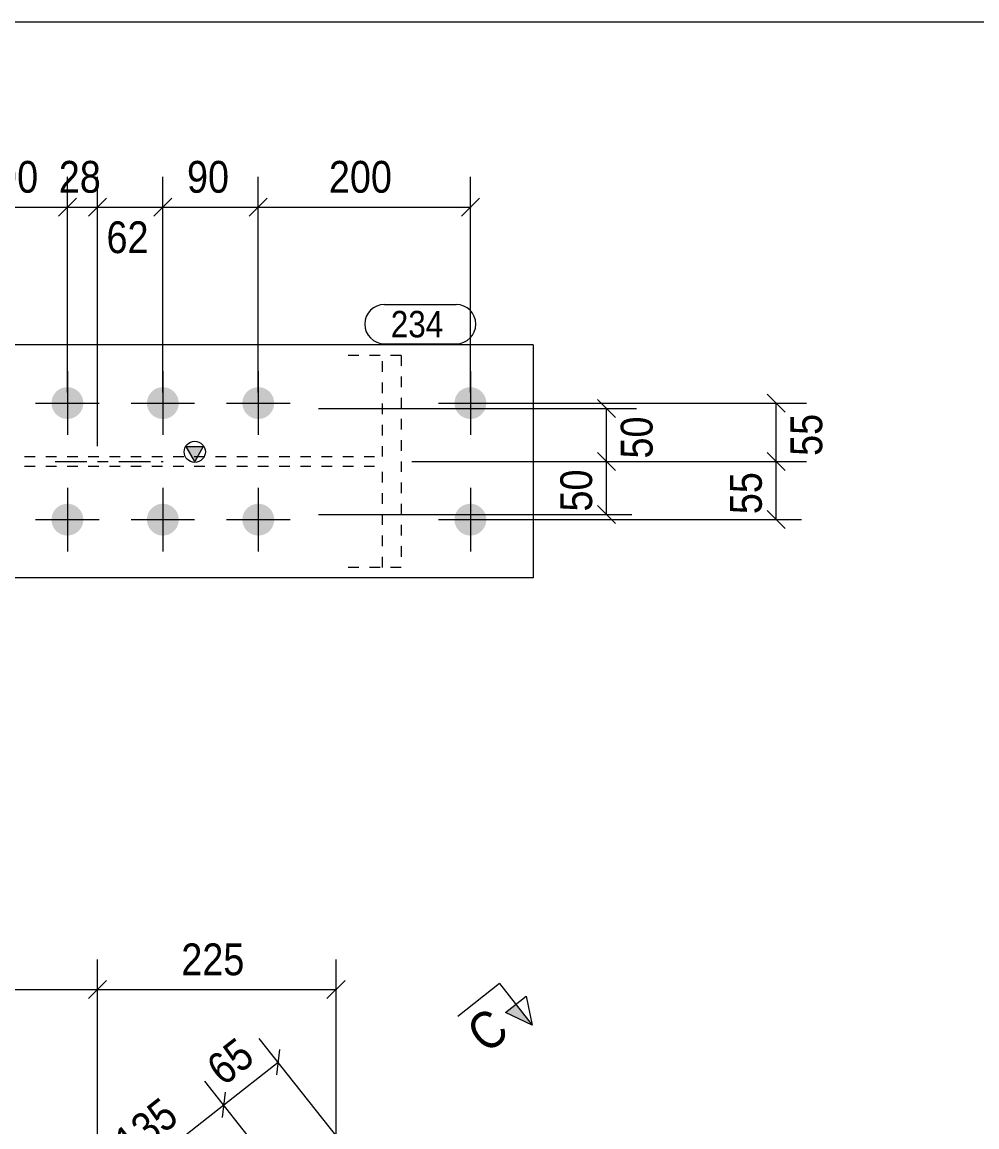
# Model space of a CAD drawing. Header units: millimetres. Extents: x 2 to 579, y 1 to 825.
# Drawn here: x 266.3 to 356.3, y 720.7 to 825 of the extents above; entities that cross this region are included whole.
import ezdxf

# ---------------------------------------------------------------- set-up
doc = ezdxf.new("R2010")
doc.units = ezdxf.units.MM
for name, pattern in [('XKITLINE00', [0]), ('XKITLINE01', [4, 1, -1, 1, -1]), ('XKITLINE02', [4, 2, -2]), ('XKITLINE03', [6, 3, -1, 1, -1])]:
    doc.linetypes.add(name, pattern=pattern)
for name, color, linetype, lineweight in [('Bolt', 3, 'Continuous', 0), ('Dimensions', 7, 'Continuous', 0), ('DrawingSheet', 5, 'Continuous', 0), ('Part', 2, 'Continuous', 0), ('PartMark', 7, 'Continuous', 0), ('Section', 6, 'Continuous', 0)]:
    doc.layers.add(name, color=color, linetype=linetype, lineweight=lineweight)
doc.styles.add('ARIAL', font='ARIAL.TTF')

# ---------------------------------------------------------------- blocks, each defined once
blk = doc.blocks.new('*A58')
at = {"layer": 'Bolt'}
for points in [[(270.61, 790.55), (270.64, 790.55), (270.68, 790.55), (270.72, 790.54), (270.75, 790.54), (270.79, 790.53), (270.83, 790.53), (270.86, 790.52), (270.9, 790.51), (270.94, 790.51), (270.97, 790.5), (271.01, 790.49), (271.04, 790.47), (271.08, 790.46), (271.11, 790.45), (271.14, 790.44), (271.18, 790.42), (271.21, 790.41), (271.25, 790.39), (271.28, 790.37), (271.31, 790.36), (271.34, 790.34), (271.37, 790.32), (271.4, 790.3), (271.43, 790.28), (271.46, 790.25), (271.49, 790.23), (271.52, 790.21), (271.55, 790.19), (271.58, 790.16), (271.61, 790.14), (271.63, 790.11), (271.66, 790.08), (271.68, 790.06), (271.71, 790.03), (271.73, 790), (271.75, 789.97), (271.78, 789.94), (271.8, 789.91), (271.82, 789.88), (271.84, 789.85), (271.86, 789.82), (271.88, 789.79), (271.89, 789.76), (271.91, 789.72), (271.93, 789.69), (271.94, 789.66), (271.96, 789.62), (271.97, 789.59), (271.98, 789.56), (272, 789.52), (272.01, 789.49), (272.02, 789.45), (272.03, 789.41), (272.03, 789.38), (272.04, 789.34), (272.05, 789.31), (272.05, 789.27), (272.06, 789.23), (272.06, 789.2), (272.07, 789.16), (272.07, 789.12), (272.07, 789.09), (272.07, 789.05), (272.07, 789.01), (272.07, 788.98), (272.07, 788.94), (272.06, 788.9), (272.06, 788.87), (272.05, 788.83), (272.05, 788.79), (272.04, 788.76), (272.03, 788.72), (272.03, 788.69), (272.02, 788.65), (272.01, 788.61), (272, 788.58), (271.98, 788.54), (271.97, 788.51), (271.96, 788.48), (271.94, 788.44), (271.93, 788.41), (271.91, 788.38), (271.89, 788.34), (271.88, 788.31), (271.86, 788.28), (271.84, 788.25), (271.82, 788.22), (271.8, 788.19), (271.78, 788.16), (271.75, 788.13), (271.73, 788.1), (271.71, 788.07), (271.68, 788.04), (271.66, 788.02), (271.63, 787.99), (271.61, 787.96), (271.58, 787.94), (271.55, 787.91), (271.52, 787.89), (271.49, 787.87), (271.46, 787.85), (271.43, 787.82), (271.4, 787.8), (271.37, 787.78), (271.34, 787.76), (271.31, 787.74), (271.28, 787.73), (271.25, 787.71), (271.21, 787.69), (271.18, 787.68), (271.14, 787.66), (271.11, 787.65), (271.08, 787.64), (271.04, 787.63), (271.01, 787.61), (270.97, 787.6), (270.94, 787.59), (270.9, 787.59), (270.86, 787.58), (270.83, 787.57), (270.79, 787.57), (270.75, 787.56), (270.72, 787.56), (270.68, 787.55), (270.64, 787.55), (270.61, 787.55), (270.57, 787.55), (270.53, 787.55), (270.5, 787.55), (270.46, 787.55), (270.42, 787.56), (270.39, 787.56), (270.35, 787.57), (270.31, 787.57), (270.28, 787.58), (270.24, 787.59), (270.21, 787.59), (270.17, 787.6), (270.14, 787.61), (270.1, 787.63), (270.07, 787.64), (270.03, 787.65), (270, 787.66), (269.96, 787.68), (269.93, 787.69), (269.9, 787.71), (269.86, 787.73), (269.83, 787.74), (269.8, 787.76), (269.77, 787.78), (269.74, 787.8), (269.71, 787.82), (269.68, 787.85), (269.65, 787.87), (269.62, 787.89), (269.59, 787.91), (269.56, 787.94), (269.54, 787.96), (269.51, 787.99), (269.48, 788.02), (269.46, 788.04), (269.44, 788.07), (269.41, 788.1), (269.39, 788.13), (269.37, 788.16), (269.34, 788.19), (269.32, 788.22), (269.3, 788.25), (269.28, 788.28), (269.27, 788.31), (269.25, 788.34), (269.23, 788.38), (269.21, 788.41), (269.2, 788.44), (269.19, 788.48), (269.17, 788.51), (269.16, 788.54), (269.15, 788.58), (269.14, 788.61), (269.13, 788.65), (269.12, 788.69), (269.11, 788.72), (269.1, 788.76), (269.09, 788.79), (269.09, 788.83), (269.08, 788.87), (269.08, 788.9), (269.08, 788.94), (269.07, 788.98), (269.07, 789.01), (269.07, 789.05), (269.07, 789.09), (269.07, 789.12), (269.08, 789.16), (269.08, 789.2), (269.08, 789.23), (269.09, 789.27), (269.09, 789.31), (269.1, 789.34), (269.11, 789.38), (269.12, 789.41), (269.13, 789.45), (269.14, 789.49), (269.15, 789.52), (269.16, 789.56), (269.17, 789.59), (269.19, 789.62), (269.2, 789.66), (269.21, 789.69), (269.23, 789.72), (269.25, 789.76), (269.27, 789.79), (269.28, 789.82), (269.3, 789.85), (269.32, 789.88), (269.34, 789.91), (269.37, 789.94), (269.39, 789.97), (269.41, 790), (269.44, 790.03), (269.46, 790.06), (269.48, 790.08), (269.51, 790.11), (269.54, 790.14), (269.56, 790.16), (269.59, 790.19), (269.62, 790.21), (269.65, 790.23), (269.68, 790.25), (269.71, 790.28), (269.74, 790.3), (269.77, 790.32), (269.8, 790.34), (269.83, 790.36), (269.86, 790.37), (269.9, 790.39), (269.93, 790.41), (269.96, 790.42), (270, 790.44), (270.03, 790.45), (270.07, 790.46), (270.1, 790.47), (270.14, 790.49), (270.17, 790.5), (270.21, 790.51), (270.24, 790.51), (270.28, 790.52), (270.31, 790.53), (270.35, 790.53), (270.39, 790.54), (270.42, 790.54), (270.46, 790.55), (270.5, 790.55), (270.53, 790.55), (270.57, 790.55)], [(279.61, 790.55), (279.64, 790.55), (279.68, 790.55), (279.72, 790.54), (279.75, 790.54), (279.79, 790.53), (279.83, 790.53), (279.86, 790.52), (279.9, 790.51), (279.94, 790.51), (279.97, 790.5), (280.01, 790.49), (280.04, 790.47), (280.08, 790.46), (280.11, 790.45), (280.14, 790.44), (280.18, 790.42), (280.21, 790.41), (280.25, 790.39), (280.28, 790.37), (280.31, 790.36), (280.34, 790.34), (280.37, 790.32), (280.4, 790.3), (280.43, 790.28), (280.46, 790.25), (280.49, 790.23), (280.52, 790.21), (280.55, 790.19), (280.58, 790.16), (280.61, 790.14), (280.63, 790.11), (280.66, 790.08), (280.68, 790.06), (280.71, 790.03), (280.73, 790), (280.75, 789.97), (280.78, 789.94), (280.8, 789.91), (280.82, 789.88), (280.84, 789.85), (280.86, 789.82), (280.88, 789.79), (280.89, 789.76), (280.91, 789.72), (280.93, 789.69), (280.94, 789.66), (280.96, 789.62), (280.97, 789.59), (280.98, 789.56), (281, 789.52), (281.01, 789.49), (281.02, 789.45), (281.03, 789.41), (281.03, 789.38), (281.04, 789.34), (281.05, 789.31), (281.05, 789.27), (281.06, 789.23), (281.06, 789.2), (281.07, 789.16), (281.07, 789.12), (281.07, 789.09), (281.07, 789.05), (281.07, 789.01), (281.07, 788.98), (281.07, 788.94), (281.06, 788.9), (281.06, 788.87), (281.05, 788.83), (281.05, 788.79), (281.04, 788.76), (281.03, 788.72), (281.03, 788.69), (281.02, 788.65), (281.01, 788.61), (281, 788.58), (280.98, 788.54), (280.97, 788.51), (280.96, 788.48), (280.94, 788.44), (280.93, 788.41), (280.91, 788.38), (280.89, 788.34), (280.88, 788.31), (280.86, 788.28), (280.84, 788.25), (280.82, 788.22), (280.8, 788.19), (280.78, 788.16), (280.75, 788.13), (280.73, 788.1), (280.71, 788.07), (280.68, 788.04), (280.66, 788.02), (280.63, 787.99), (280.61, 787.96), (280.58, 787.94), (280.55, 787.91), (280.52, 787.89), (280.49, 787.87), (280.46, 787.85), (280.43, 787.82), (280.4, 787.8), (280.37, 787.78), (280.34, 787.76), (280.31, 787.74), (280.28, 787.73), (280.25, 787.71), (280.21, 787.69), (280.18, 787.68), (280.14, 787.66), (280.11, 787.65), (280.08, 787.64), (280.04, 787.63), (280.01, 787.61), (279.97, 787.6), (279.94, 787.59), (279.9, 787.59), (279.86, 787.58), (279.83, 787.57), (279.79, 787.57), (279.75, 787.56), (279.72, 787.56), (279.68, 787.55), (279.64, 787.55), (279.61, 787.55), (279.57, 787.55), (279.53, 787.55), (279.5, 787.55), (279.46, 787.55), (279.42, 787.56), (279.39, 787.56), (279.35, 787.57), (279.31, 787.57), (279.28, 787.58), (279.24, 787.59), (279.21, 787.59), (279.17, 787.6), (279.14, 787.61), (279.1, 787.63), (279.07, 787.64), (279.03, 787.65), (279, 787.66), (278.96, 787.68), (278.93, 787.69), (278.9, 787.71), (278.86, 787.73), (278.83, 787.74), (278.8, 787.76), (278.77, 787.78), (278.74, 787.8), (278.71, 787.82), (278.68, 787.85), (278.65, 787.87), (278.62, 787.89), (278.59, 787.91), (278.56, 787.94), (278.54, 787.96), (278.51, 787.99), (278.48, 788.02), (278.46, 788.04), (278.44, 788.07), (278.41, 788.1), (278.39, 788.13), (278.37, 788.16), (278.34, 788.19), (278.32, 788.22), (278.3, 788.25), (278.28, 788.28), (278.27, 788.31), (278.25, 788.34), (278.23, 788.38), (278.21, 788.41), (278.2, 788.44), (278.19, 788.48), (278.17, 788.51), (278.16, 788.54), (278.15, 788.58), (278.14, 788.61), (278.13, 788.65), (278.12, 788.69), (278.11, 788.72), (278.1, 788.76), (278.09, 788.79), (278.09, 788.83), (278.08, 788.87), (278.08, 788.9), (278.08, 788.94), (278.07, 788.98), (278.07, 789.01), (278.07, 789.05), (278.07, 789.09), (278.07, 789.12), (278.08, 789.16), (278.08, 789.2), (278.08, 789.23), (278.09, 789.27), (278.09, 789.31), (278.1, 789.34), (278.11, 789.38), (278.12, 789.41), (278.13, 789.45), (278.14, 789.49), (278.15, 789.52), (278.16, 789.56), (278.17, 789.59), (278.19, 789.62), (278.2, 789.66), (278.21, 789.69), (278.23, 789.72), (278.25, 789.76), (278.27, 789.79), (278.28, 789.82), (278.3, 789.85), (278.32, 789.88), (278.34, 789.91), (278.37, 789.94), (278.39, 789.97), (278.41, 790), (278.44, 790.03), (278.46, 790.06), (278.48, 790.08), (278.51, 790.11), (278.54, 790.14), (278.56, 790.16), (278.59, 790.19), (278.62, 790.21), (278.65, 790.23), (278.68, 790.25), (278.71, 790.28), (278.74, 790.3), (278.77, 790.32), (278.8, 790.34), (278.83, 790.36), (278.86, 790.37), (278.9, 790.39), (278.93, 790.41), (278.96, 790.42), (279, 790.44), (279.03, 790.45), (279.07, 790.46), (279.1, 790.47), (279.14, 790.49), (279.17, 790.5), (279.21, 790.51), (279.24, 790.51), (279.28, 790.52), (279.31, 790.53), (279.35, 790.53), (279.39, 790.54), (279.42, 790.54), (279.46, 790.55), (279.5, 790.55), (279.53, 790.55), (279.57, 790.55)], [(288.61, 790.55), (288.64, 790.55), (288.68, 790.55), (288.72, 790.54), (288.75, 790.54), (288.79, 790.53), (288.83, 790.53), (288.86, 790.52), (288.9, 790.51), (288.94, 790.51), (288.97, 790.5), (289.01, 790.49), (289.04, 790.47), (289.08, 790.46), (289.11, 790.45), (289.14, 790.44), (289.18, 790.42), (289.21, 790.41), (289.25, 790.39), (289.28, 790.37), (289.31, 790.36), (289.34, 790.34), (289.37, 790.32), (289.4, 790.3), (289.43, 790.28), (289.46, 790.25), (289.49, 790.23), (289.52, 790.21), (289.55, 790.19), (289.58, 790.16), (289.61, 790.14), (289.63, 790.11), (289.66, 790.08), (289.68, 790.06), (289.71, 790.03), (289.73, 790), (289.75, 789.97), (289.78, 789.94), (289.8, 789.91), (289.82, 789.88), (289.84, 789.85), (289.86, 789.82), (289.88, 789.79), (289.89, 789.76), (289.91, 789.72), (289.93, 789.69), (289.94, 789.66), (289.96, 789.62), (289.97, 789.59), (289.98, 789.56), (290, 789.52), (290.01, 789.49), (290.02, 789.45), (290.03, 789.41), (290.03, 789.38), (290.04, 789.34), (290.05, 789.31), (290.05, 789.27), (290.06, 789.23), (290.06, 789.2), (290.07, 789.16), (290.07, 789.12), (290.07, 789.09), (290.07, 789.05), (290.07, 789.01), (290.07, 788.98), (290.07, 788.94), (290.06, 788.9), (290.06, 788.87), (290.05, 788.83), (290.05, 788.79), (290.04, 788.76), (290.03, 788.72), (290.03, 788.69), (290.02, 788.65), (290.01, 788.61), (290, 788.58), (289.98, 788.54), (289.97, 788.51), (289.96, 788.48), (289.94, 788.44), (289.93, 788.41), (289.91, 788.38), (289.89, 788.34), (289.88, 788.31), (289.86, 788.28), (289.84, 788.25), (289.82, 788.22), (289.8, 788.19), (289.78, 788.16), (289.75, 788.13), (289.73, 788.1), (289.71, 788.07), (289.68, 788.04), (289.66, 788.02), (289.63, 787.99), (289.61, 787.96), (289.58, 787.94), (289.55, 787.91), (289.52, 787.89), (289.49, 787.87), (289.46, 787.85), (289.43, 787.82), (289.4, 787.8), (289.37, 787.78), (289.34, 787.76), (289.31, 787.74), (289.28, 787.73), (289.25, 787.71), (289.21, 787.69), (289.18, 787.68), (289.14, 787.66), (289.11, 787.65), (289.08, 787.64), (289.04, 787.63), (289.01, 787.61), (288.97, 787.6), (288.94, 787.59), (288.9, 787.59), (288.86, 787.58), (288.83, 787.57), (288.79, 787.57), (288.75, 787.56), (288.72, 787.56), (288.68, 787.55), (288.64, 787.55), (288.61, 787.55), (288.57, 787.55), (288.53, 787.55), (288.5, 787.55), (288.46, 787.55), (288.42, 787.56), (288.39, 787.56), (288.35, 787.57), (288.31, 787.57), (288.28, 787.58), (288.24, 787.59), (288.21, 787.59), (288.17, 787.6), (288.14, 787.61), (288.1, 787.63), (288.07, 787.64), (288.03, 787.65), (288, 787.66), (287.96, 787.68), (287.93, 787.69), (287.9, 787.71), (287.86, 787.73), (287.83, 787.74), (287.8, 787.76), (287.77, 787.78), (287.74, 787.8), (287.71, 787.82), (287.68, 787.85), (287.65, 787.87), (287.62, 787.89), (287.59, 787.91), (287.56, 787.94), (287.54, 787.96), (287.51, 787.99), (287.48, 788.02), (287.46, 788.04), (287.44, 788.07), (287.41, 788.1), (287.39, 788.13), (287.37, 788.16), (287.34, 788.19), (287.32, 788.22), (287.3, 788.25), (287.28, 788.28), (287.27, 788.31), (287.25, 788.34), (287.23, 788.38), (287.21, 788.41), (287.2, 788.44), (287.19, 788.48), (287.17, 788.51), (287.16, 788.54), (287.15, 788.58), (287.14, 788.61), (287.13, 788.65), (287.12, 788.69), (287.11, 788.72), (287.1, 788.76), (287.09, 788.79), (287.09, 788.83), (287.08, 788.87), (287.08, 788.9), (287.08, 788.94), (287.07, 788.98), (287.07, 789.01), (287.07, 789.05), (287.07, 789.09), (287.07, 789.12), (287.08, 789.16), (287.08, 789.2), (287.08, 789.23), (287.09, 789.27), (287.09, 789.31), (287.1, 789.34), (287.11, 789.38), (287.12, 789.41), (287.13, 789.45), (287.14, 789.49), (287.15, 789.52), (287.16, 789.56), (287.17, 789.59), (287.19, 789.62), (287.2, 789.66), (287.21, 789.69), (287.23, 789.72), (287.25, 789.76), (287.27, 789.79), (287.28, 789.82), (287.3, 789.85), (287.32, 789.88), (287.34, 789.91), (287.37, 789.94), (287.39, 789.97), (287.41, 790), (287.44, 790.03), (287.46, 790.06), (287.48, 790.08), (287.51, 790.11), (287.54, 790.14), (287.56, 790.16), (287.59, 790.19), (287.62, 790.21), (287.65, 790.23), (287.68, 790.25), (287.71, 790.28), (287.74, 790.3), (287.77, 790.32), (287.8, 790.34), (287.83, 790.36), (287.86, 790.37), (287.9, 790.39), (287.93, 790.41), (287.96, 790.42), (288, 790.44), (288.03, 790.45), (288.07, 790.46), (288.1, 790.47), (288.14, 790.49), (288.17, 790.5), (288.21, 790.51), (288.24, 790.51), (288.28, 790.52), (288.31, 790.53), (288.35, 790.53), (288.39, 790.54), (288.42, 790.54), (288.46, 790.55), (288.5, 790.55), (288.53, 790.55), (288.57, 790.55)], [(308.61, 790.55), (308.64, 790.55), (308.68, 790.55), (308.72, 790.54), (308.75, 790.54), (308.79, 790.53), (308.83, 790.53), (308.86, 790.52), (308.9, 790.51), (308.94, 790.51), (308.97, 790.5), (309.01, 790.49), (309.04, 790.47), (309.08, 790.46), (309.11, 790.45), (309.14, 790.44), (309.18, 790.42), (309.21, 790.41), (309.25, 790.39), (309.28, 790.37), (309.31, 790.36), (309.34, 790.34), (309.37, 790.32), (309.4, 790.3), (309.43, 790.28), (309.46, 790.25), (309.49, 790.23), (309.52, 790.21), (309.55, 790.19), (309.58, 790.16), (309.61, 790.14), (309.63, 790.11), (309.66, 790.08), (309.68, 790.06), (309.71, 790.03), (309.73, 790), (309.75, 789.97), (309.78, 789.94), (309.8, 789.91), (309.82, 789.88), (309.84, 789.85), (309.86, 789.82), (309.88, 789.79), (309.89, 789.76), (309.91, 789.72), (309.93, 789.69), (309.94, 789.66), (309.96, 789.62), (309.97, 789.59), (309.98, 789.56), (310, 789.52), (310.01, 789.49), (310.02, 789.45), (310.03, 789.41), (310.03, 789.38), (310.04, 789.34), (310.05, 789.31), (310.05, 789.27), (310.06, 789.23), (310.06, 789.2), (310.07, 789.16), (310.07, 789.12), (310.07, 789.09), (310.07, 789.05), (310.07, 789.01), (310.07, 788.98), (310.07, 788.94), (310.06, 788.9), (310.06, 788.87), (310.05, 788.83), (310.05, 788.79), (310.04, 788.76), (310.03, 788.72), (310.03, 788.69), (310.02, 788.65), (310.01, 788.61), (310, 788.58), (309.98, 788.54), (309.97, 788.51), (309.96, 788.48), (309.94, 788.44), (309.93, 788.41), (309.91, 788.38), (309.89, 788.34), (309.88, 788.31), (309.86, 788.28), (309.84, 788.25), (309.82, 788.22), (309.8, 788.19), (309.78, 788.16), (309.75, 788.13), (309.73, 788.1), (309.71, 788.07), (309.68, 788.04), (309.66, 788.02), (309.63, 787.99), (309.61, 787.96), (309.58, 787.94), (309.55, 787.91), (309.52, 787.89), (309.49, 787.87), (309.46, 787.85), (309.43, 787.82), (309.4, 787.8), (309.37, 787.78), (309.34, 787.76), (309.31, 787.74), (309.28, 787.73), (309.25, 787.71), (309.21, 787.69), (309.18, 787.68), (309.14, 787.66), (309.11, 787.65), (309.08, 787.64), (309.04, 787.63), (309.01, 787.61), (308.97, 787.6), (308.94, 787.59), (308.9, 787.59), (308.86, 787.58), (308.83, 787.57), (308.79, 787.57), (308.75, 787.56), (308.72, 787.56), (308.68, 787.55), (308.64, 787.55), (308.61, 787.55), (308.57, 787.55), (308.53, 787.55), (308.5, 787.55), (308.46, 787.55), (308.42, 787.56), (308.39, 787.56), (308.35, 787.57), (308.31, 787.57), (308.28, 787.58), (308.24, 787.59), (308.21, 787.59), (308.17, 787.6), (308.14, 787.61), (308.1, 787.63), (308.07, 787.64), (308.03, 787.65), (308, 787.66), (307.96, 787.68), (307.93, 787.69), (307.9, 787.71), (307.86, 787.73), (307.83, 787.74), (307.8, 787.76), (307.77, 787.78), (307.74, 787.8), (307.71, 787.82), (307.68, 787.85), (307.65, 787.87), (307.62, 787.89), (307.59, 787.91), (307.56, 787.94), (307.54, 787.96), (307.51, 787.99), (307.48, 788.02), (307.46, 788.04), (307.44, 788.07), (307.41, 788.1), (307.39, 788.13), (307.37, 788.16), (307.34, 788.19), (307.32, 788.22), (307.3, 788.25), (307.28, 788.28), (307.27, 788.31), (307.25, 788.34), (307.23, 788.38), (307.21, 788.41), (307.2, 788.44), (307.19, 788.48), (307.17, 788.51), (307.16, 788.54), (307.15, 788.58), (307.14, 788.61), (307.13, 788.65), (307.12, 788.69), (307.11, 788.72), (307.1, 788.76), (307.09, 788.79), (307.09, 788.83), (307.08, 788.87), (307.08, 788.9), (307.08, 788.94), (307.07, 788.98), (307.07, 789.01), (307.07, 789.05), (307.07, 789.09), (307.07, 789.12), (307.08, 789.16), (307.08, 789.2), (307.08, 789.23), (307.09, 789.27), (307.09, 789.31), (307.1, 789.34), (307.11, 789.38), (307.12, 789.41), (307.13, 789.45), (307.14, 789.49), (307.15, 789.52), (307.16, 789.56), (307.17, 789.59), (307.19, 789.62), (307.2, 789.66), (307.21, 789.69), (307.23, 789.72), (307.25, 789.76), (307.27, 789.79), (307.28, 789.82), (307.3, 789.85), (307.32, 789.88), (307.34, 789.91), (307.37, 789.94), (307.39, 789.97), (307.41, 790), (307.44, 790.03), (307.46, 790.06), (307.48, 790.08), (307.51, 790.11), (307.54, 790.14), (307.56, 790.16), (307.59, 790.19), (307.62, 790.21), (307.65, 790.23), (307.68, 790.25), (307.71, 790.28), (307.74, 790.3), (307.77, 790.32), (307.8, 790.34), (307.83, 790.36), (307.86, 790.37), (307.9, 790.39), (307.93, 790.41), (307.96, 790.42), (308, 790.44), (308.03, 790.45), (308.07, 790.46), (308.1, 790.47), (308.14, 790.49), (308.17, 790.5), (308.21, 790.51), (308.24, 790.51), (308.28, 790.52), (308.31, 790.53), (308.35, 790.53), (308.39, 790.54), (308.42, 790.54), (308.46, 790.55), (308.5, 790.55), (308.53, 790.55), (308.57, 790.55)], [(270.61, 779.55), (270.64, 779.55), (270.68, 779.55), (270.72, 779.54), (270.75, 779.54), (270.79, 779.53), (270.83, 779.53), (270.86, 779.52), (270.9, 779.51), (270.94, 779.51), (270.97, 779.5), (271.01, 779.49), (271.04, 779.47), (271.08, 779.46), (271.11, 779.45), (271.14, 779.44), (271.18, 779.42), (271.21, 779.41), (271.25, 779.39), (271.28, 779.37), (271.31, 779.36), (271.34, 779.34), (271.37, 779.32), (271.4, 779.3), (271.43, 779.28), (271.46, 779.25), (271.49, 779.23), (271.52, 779.21), (271.55, 779.19), (271.58, 779.16), (271.61, 779.14), (271.63, 779.11), (271.66, 779.08), (271.68, 779.06), (271.71, 779.03), (271.73, 779), (271.75, 778.97), (271.78, 778.94), (271.8, 778.91), (271.82, 778.88), (271.84, 778.85), (271.86, 778.82), (271.88, 778.79), (271.89, 778.76), (271.91, 778.72), (271.93, 778.69), (271.94, 778.66), (271.96, 778.62), (271.97, 778.59), (271.98, 778.56), (272, 778.52), (272.01, 778.49), (272.02, 778.45), (272.03, 778.41), (272.03, 778.38), (272.04, 778.34), (272.05, 778.31), (272.05, 778.27), (272.06, 778.23), (272.06, 778.2), (272.07, 778.16), (272.07, 778.12), (272.07, 778.09), (272.07, 778.05), (272.07, 778.01), (272.07, 777.98), (272.07, 777.94), (272.06, 777.9), (272.06, 777.87), (272.05, 777.83), (272.05, 777.79), (272.04, 777.76), (272.03, 777.72), (272.03, 777.69), (272.02, 777.65), (272.01, 777.61), (272, 777.58), (271.98, 777.54), (271.97, 777.51), (271.96, 777.48), (271.94, 777.44), (271.93, 777.41), (271.91, 777.38), (271.89, 777.34), (271.88, 777.31), (271.86, 777.28), (271.84, 777.25), (271.82, 777.22), (271.8, 777.19), (271.78, 777.16), (271.75, 777.13), (271.73, 777.1), (271.71, 777.07), (271.68, 777.04), (271.66, 777.02), (271.63, 776.99), (271.61, 776.96), (271.58, 776.94), (271.55, 776.91), (271.52, 776.89), (271.49, 776.87), (271.46, 776.85), (271.43, 776.82), (271.4, 776.8), (271.37, 776.78), (271.34, 776.76), (271.31, 776.74), (271.28, 776.73), (271.25, 776.71), (271.21, 776.69), (271.18, 776.68), (271.14, 776.66), (271.11, 776.65), (271.08, 776.64), (271.04, 776.63), (271.01, 776.61), (270.97, 776.6), (270.94, 776.59), (270.9, 776.59), (270.86, 776.58), (270.83, 776.57), (270.79, 776.57), (270.75, 776.56), (270.72, 776.56), (270.68, 776.55), (270.64, 776.55), (270.61, 776.55), (270.57, 776.55), (270.53, 776.55), (270.5, 776.55), (270.46, 776.55), (270.42, 776.56), (270.39, 776.56), (270.35, 776.57), (270.31, 776.57), (270.28, 776.58), (270.24, 776.59), (270.21, 776.59), (270.17, 776.6), (270.14, 776.61), (270.1, 776.63), (270.07, 776.64), (270.03, 776.65), (270, 776.66), (269.96, 776.68), (269.93, 776.69), (269.9, 776.71), (269.86, 776.73), (269.83, 776.74), (269.8, 776.76), (269.77, 776.78), (269.74, 776.8), (269.71, 776.82), (269.68, 776.85), (269.65, 776.87), (269.62, 776.89), (269.59, 776.91), (269.56, 776.94), (269.54, 776.96), (269.51, 776.99), (269.48, 777.02), (269.46, 777.04), (269.44, 777.07), (269.41, 777.1), (269.39, 777.13), (269.37, 777.16), (269.34, 777.19), (269.32, 777.22), (269.3, 777.25), (269.28, 777.28), (269.27, 777.31), (269.25, 777.34), (269.23, 777.38), (269.21, 777.41), (269.2, 777.44), (269.19, 777.48), (269.17, 777.51), (269.16, 777.54), (269.15, 777.58), (269.14, 777.61), (269.13, 777.65), (269.12, 777.69), (269.11, 777.72), (269.1, 777.76), (269.09, 777.79), (269.09, 777.83), (269.08, 777.87), (269.08, 777.9), (269.08, 777.94), (269.07, 777.98), (269.07, 778.01), (269.07, 778.05), (269.07, 778.09), (269.07, 778.12), (269.08, 778.16), (269.08, 778.2), (269.08, 778.23), (269.09, 778.27), (269.09, 778.31), (269.1, 778.34), (269.11, 778.38), (269.12, 778.41), (269.13, 778.45), (269.14, 778.49), (269.15, 778.52), (269.16, 778.56), (269.17, 778.59), (269.19, 778.62), (269.2, 778.66), (269.21, 778.69), (269.23, 778.72), (269.25, 778.76), (269.27, 778.79), (269.28, 778.82), (269.3, 778.85), (269.32, 778.88), (269.34, 778.91), (269.37, 778.94), (269.39, 778.97), (269.41, 779), (269.44, 779.03), (269.46, 779.06), (269.48, 779.08), (269.51, 779.11), (269.54, 779.14), (269.56, 779.16), (269.59, 779.19), (269.62, 779.21), (269.65, 779.23), (269.68, 779.25), (269.71, 779.28), (269.74, 779.3), (269.77, 779.32), (269.8, 779.34), (269.83, 779.36), (269.86, 779.37), (269.9, 779.39), (269.93, 779.41), (269.96, 779.42), (270, 779.44), (270.03, 779.45), (270.07, 779.46), (270.1, 779.47), (270.14, 779.49), (270.17, 779.5), (270.21, 779.51), (270.24, 779.51), (270.28, 779.52), (270.31, 779.53), (270.35, 779.53), (270.39, 779.54), (270.42, 779.54), (270.46, 779.55), (270.5, 779.55), (270.53, 779.55), (270.57, 779.55)], [(279.61, 779.55), (279.64, 779.55), (279.68, 779.55), (279.72, 779.54), (279.75, 779.54), (279.79, 779.53), (279.83, 779.53), (279.86, 779.52), (279.9, 779.51), (279.94, 779.51), (279.97, 779.5), (280.01, 779.49), (280.04, 779.47), (280.08, 779.46), (280.11, 779.45), (280.14, 779.44), (280.18, 779.42), (280.21, 779.41), (280.25, 779.39), (280.28, 779.37), (280.31, 779.36), (280.34, 779.34), (280.37, 779.32), (280.4, 779.3), (280.43, 779.28), (280.46, 779.25), (280.49, 779.23), (280.52, 779.21), (280.55, 779.19), (280.58, 779.16), (280.61, 779.14), (280.63, 779.11), (280.66, 779.08), (280.68, 779.06), (280.71, 779.03), (280.73, 779), (280.75, 778.97), (280.78, 778.94), (280.8, 778.91), (280.82, 778.88), (280.84, 778.85), (280.86, 778.82), (280.88, 778.79), (280.89, 778.76), (280.91, 778.72), (280.93, 778.69), (280.94, 778.66), (280.96, 778.62), (280.97, 778.59), (280.98, 778.56), (281, 778.52), (281.01, 778.49), (281.02, 778.45), (281.03, 778.41), (281.03, 778.38), (281.04, 778.34), (281.05, 778.31), (281.05, 778.27), (281.06, 778.23), (281.06, 778.2), (281.07, 778.16), (281.07, 778.12), (281.07, 778.09), (281.07, 778.05), (281.07, 778.01), (281.07, 777.98), (281.07, 777.94), (281.06, 777.9), (281.06, 777.87), (281.05, 777.83), (281.05, 777.79), (281.04, 777.76), (281.03, 777.72), (281.03, 777.69), (281.02, 777.65), (281.01, 777.61), (281, 777.58), (280.98, 777.54), (280.97, 777.51), (280.96, 777.48), (280.94, 777.44), (280.93, 777.41), (280.91, 777.38), (280.89, 777.34), (280.88, 777.31), (280.86, 777.28), (280.84, 777.25), (280.82, 777.22), (280.8, 777.19), (280.78, 777.16), (280.75, 777.13), (280.73, 777.1), (280.71, 777.07), (280.68, 777.04), (280.66, 777.02), (280.63, 776.99), (280.61, 776.96), (280.58, 776.94), (280.55, 776.91), (280.52, 776.89), (280.49, 776.87), (280.46, 776.85), (280.43, 776.82), (280.4, 776.8), (280.37, 776.78), (280.34, 776.76), (280.31, 776.74), (280.28, 776.73), (280.25, 776.71), (280.21, 776.69), (280.18, 776.68), (280.14, 776.66), (280.11, 776.65), (280.08, 776.64), (280.04, 776.63), (280.01, 776.61), (279.97, 776.6), (279.94, 776.59), (279.9, 776.59), (279.86, 776.58), (279.83, 776.57), (279.79, 776.57), (279.75, 776.56), (279.72, 776.56), (279.68, 776.55), (279.64, 776.55), (279.61, 776.55), (279.57, 776.55), (279.53, 776.55), (279.5, 776.55), (279.46, 776.55), (279.42, 776.56), (279.39, 776.56), (279.35, 776.57), (279.31, 776.57), (279.28, 776.58), (279.24, 776.59), (279.21, 776.59), (279.17, 776.6), (279.14, 776.61), (279.1, 776.63), (279.07, 776.64), (279.03, 776.65), (279, 776.66), (278.96, 776.68), (278.93, 776.69), (278.9, 776.71), (278.86, 776.73), (278.83, 776.74), (278.8, 776.76), (278.77, 776.78), (278.74, 776.8), (278.71, 776.82), (278.68, 776.85), (278.65, 776.87), (278.62, 776.89), (278.59, 776.91), (278.56, 776.94), (278.54, 776.96), (278.51, 776.99), (278.48, 777.02), (278.46, 777.04), (278.44, 777.07), (278.41, 777.1), (278.39, 777.13), (278.37, 777.16), (278.34, 777.19), (278.32, 777.22), (278.3, 777.25), (278.28, 777.28), (278.27, 777.31), (278.25, 777.34), (278.23, 777.38), (278.21, 777.41), (278.2, 777.44), (278.19, 777.48), (278.17, 777.51), (278.16, 777.54), (278.15, 777.58), (278.14, 777.61), (278.13, 777.65), (278.12, 777.69), (278.11, 777.72), (278.1, 777.76), (278.09, 777.79), (278.09, 777.83), (278.08, 777.87), (278.08, 777.9), (278.08, 777.94), (278.07, 777.98), (278.07, 778.01), (278.07, 778.05), (278.07, 778.09), (278.07, 778.12), (278.08, 778.16), (278.08, 778.2), (278.08, 778.23), (278.09, 778.27), (278.09, 778.31), (278.1, 778.34), (278.11, 778.38), (278.12, 778.41), (278.13, 778.45), (278.14, 778.49), (278.15, 778.52), (278.16, 778.56), (278.17, 778.59), (278.19, 778.62), (278.2, 778.66), (278.21, 778.69), (278.23, 778.72), (278.25, 778.76), (278.27, 778.79), (278.28, 778.82), (278.3, 778.85), (278.32, 778.88), (278.34, 778.91), (278.37, 778.94), (278.39, 778.97), (278.41, 779), (278.44, 779.03), (278.46, 779.06), (278.48, 779.08), (278.51, 779.11), (278.54, 779.14), (278.56, 779.16), (278.59, 779.19), (278.62, 779.21), (278.65, 779.23), (278.68, 779.25), (278.71, 779.28), (278.74, 779.3), (278.77, 779.32), (278.8, 779.34), (278.83, 779.36), (278.86, 779.37), (278.9, 779.39), (278.93, 779.41), (278.96, 779.42), (279, 779.44), (279.03, 779.45), (279.07, 779.46), (279.1, 779.47), (279.14, 779.49), (279.17, 779.5), (279.21, 779.51), (279.24, 779.51), (279.28, 779.52), (279.31, 779.53), (279.35, 779.53), (279.39, 779.54), (279.42, 779.54), (279.46, 779.55), (279.5, 779.55), (279.53, 779.55), (279.57, 779.55)], [(288.61, 779.55), (288.64, 779.55), (288.68, 779.55), (288.72, 779.54), (288.75, 779.54), (288.79, 779.53), (288.83, 779.53), (288.86, 779.52), (288.9, 779.51), (288.94, 779.51), (288.97, 779.5), (289.01, 779.49), (289.04, 779.47), (289.08, 779.46), (289.11, 779.45), (289.14, 779.44), (289.18, 779.42), (289.21, 779.41), (289.25, 779.39), (289.28, 779.37), (289.31, 779.36), (289.34, 779.34), (289.37, 779.32), (289.4, 779.3), (289.43, 779.28), (289.46, 779.25), (289.49, 779.23), (289.52, 779.21), (289.55, 779.19), (289.58, 779.16), (289.61, 779.14), (289.63, 779.11), (289.66, 779.08), (289.68, 779.06), (289.71, 779.03), (289.73, 779), (289.75, 778.97), (289.78, 778.94), (289.8, 778.91), (289.82, 778.88), (289.84, 778.85), (289.86, 778.82), (289.88, 778.79), (289.89, 778.76), (289.91, 778.72), (289.93, 778.69), (289.94, 778.66), (289.96, 778.62), (289.97, 778.59), (289.98, 778.56), (290, 778.52), (290.01, 778.49), (290.02, 778.45), (290.03, 778.41), (290.03, 778.38), (290.04, 778.34), (290.05, 778.31), (290.05, 778.27), (290.06, 778.23), (290.06, 778.2), (290.07, 778.16), (290.07, 778.12), (290.07, 778.09), (290.07, 778.05), (290.07, 778.01), (290.07, 777.98), (290.07, 777.94), (290.06, 777.9), (290.06, 777.87), (290.05, 777.83), (290.05, 777.79), (290.04, 777.76), (290.03, 777.72), (290.03, 777.69), (290.02, 777.65), (290.01, 777.61), (290, 777.58), (289.98, 777.54), (289.97, 777.51), (289.96, 777.48), (289.94, 777.44), (289.93, 777.41), (289.91, 777.38), (289.89, 777.34), (289.88, 777.31), (289.86, 777.28), (289.84, 777.25), (289.82, 777.22), (289.8, 777.19), (289.78, 777.16), (289.75, 777.13), (289.73, 777.1), (289.71, 777.07), (289.68, 777.04), (289.66, 777.02), (289.63, 776.99), (289.61, 776.96), (289.58, 776.94), (289.55, 776.91), (289.52, 776.89), (289.49, 776.87), (289.46, 776.85), (289.43, 776.82), (289.4, 776.8), (289.37, 776.78), (289.34, 776.76), (289.31, 776.74), (289.28, 776.73), (289.25, 776.71), (289.21, 776.69), (289.18, 776.68), (289.14, 776.66), (289.11, 776.65), (289.08, 776.64), (289.04, 776.63), (289.01, 776.61), (288.97, 776.6), (288.94, 776.59), (288.9, 776.59), (288.86, 776.58), (288.83, 776.57), (288.79, 776.57), (288.75, 776.56), (288.72, 776.56), (288.68, 776.55), (288.64, 776.55), (288.61, 776.55), (288.57, 776.55), (288.53, 776.55), (288.5, 776.55), (288.46, 776.55), (288.42, 776.56), (288.39, 776.56), (288.35, 776.57), (288.31, 776.57), (288.28, 776.58), (288.24, 776.59), (288.21, 776.59), (288.17, 776.6), (288.14, 776.61), (288.1, 776.63), (288.07, 776.64), (288.03, 776.65), (288, 776.66), (287.96, 776.68), (287.93, 776.69), (287.9, 776.71), (287.86, 776.73), (287.83, 776.74), (287.8, 776.76), (287.77, 776.78), (287.74, 776.8), (287.71, 776.82), (287.68, 776.85), (287.65, 776.87), (287.62, 776.89), (287.59, 776.91), (287.56, 776.94), (287.54, 776.96), (287.51, 776.99), (287.48, 777.02), (287.46, 777.04), (287.44, 777.07), (287.41, 777.1), (287.39, 777.13), (287.37, 777.16), (287.34, 777.19), (287.32, 777.22), (287.3, 777.25), (287.28, 777.28), (287.27, 777.31), (287.25, 777.34), (287.23, 777.38), (287.21, 777.41), (287.2, 777.44), (287.19, 777.48), (287.17, 777.51), (287.16, 777.54), (287.15, 777.58), (287.14, 777.61), (287.13, 777.65), (287.12, 777.69), (287.11, 777.72), (287.1, 777.76), (287.09, 777.79), (287.09, 777.83), (287.08, 777.87), (287.08, 777.9), (287.08, 777.94), (287.07, 777.98), (287.07, 778.01), (287.07, 778.05), (287.07, 778.09), (287.07, 778.12), (287.08, 778.16), (287.08, 778.2), (287.08, 778.23), (287.09, 778.27), (287.09, 778.31), (287.1, 778.34), (287.11, 778.38), (287.12, 778.41), (287.13, 778.45), (287.14, 778.49), (287.15, 778.52), (287.16, 778.56), (287.17, 778.59), (287.19, 778.62), (287.2, 778.66), (287.21, 778.69), (287.23, 778.72), (287.25, 778.76), (287.27, 778.79), (287.28, 778.82), (287.3, 778.85), (287.32, 778.88), (287.34, 778.91), (287.37, 778.94), (287.39, 778.97), (287.41, 779), (287.44, 779.03), (287.46, 779.06), (287.48, 779.08), (287.51, 779.11), (287.54, 779.14), (287.56, 779.16), (287.59, 779.19), (287.62, 779.21), (287.65, 779.23), (287.68, 779.25), (287.71, 779.28), (287.74, 779.3), (287.77, 779.32), (287.8, 779.34), (287.83, 779.36), (287.86, 779.37), (287.9, 779.39), (287.93, 779.41), (287.96, 779.42), (288, 779.44), (288.03, 779.45), (288.07, 779.46), (288.1, 779.47), (288.14, 779.49), (288.17, 779.5), (288.21, 779.51), (288.24, 779.51), (288.28, 779.52), (288.31, 779.53), (288.35, 779.53), (288.39, 779.54), (288.42, 779.54), (288.46, 779.55), (288.5, 779.55), (288.53, 779.55), (288.57, 779.55)], [(308.61, 779.55), (308.64, 779.55), (308.68, 779.55), (308.72, 779.54), (308.75, 779.54), (308.79, 779.53), (308.83, 779.53), (308.86, 779.52), (308.9, 779.51), (308.94, 779.51), (308.97, 779.5), (309.01, 779.49), (309.04, 779.47), (309.08, 779.46), (309.11, 779.45), (309.14, 779.44), (309.18, 779.42), (309.21, 779.41), (309.25, 779.39), (309.28, 779.37), (309.31, 779.36), (309.34, 779.34), (309.37, 779.32), (309.4, 779.3), (309.43, 779.28), (309.46, 779.25), (309.49, 779.23), (309.52, 779.21), (309.55, 779.19), (309.58, 779.16), (309.61, 779.14), (309.63, 779.11), (309.66, 779.08), (309.68, 779.06), (309.71, 779.03), (309.73, 779), (309.75, 778.97), (309.78, 778.94), (309.8, 778.91), (309.82, 778.88), (309.84, 778.85), (309.86, 778.82), (309.88, 778.79), (309.89, 778.76), (309.91, 778.72), (309.93, 778.69), (309.94, 778.66), (309.96, 778.62), (309.97, 778.59), (309.98, 778.56), (310, 778.52), (310.01, 778.49), (310.02, 778.45), (310.03, 778.41), (310.03, 778.38), (310.04, 778.34), (310.05, 778.31), (310.05, 778.27), (310.06, 778.23), (310.06, 778.2), (310.07, 778.16), (310.07, 778.12), (310.07, 778.09), (310.07, 778.05), (310.07, 778.01), (310.07, 777.98), (310.07, 777.94), (310.06, 777.9), (310.06, 777.87), (310.05, 777.83), (310.05, 777.79), (310.04, 777.76), (310.03, 777.72), (310.03, 777.69), (310.02, 777.65), (310.01, 777.61), (310, 777.58), (309.98, 777.54), (309.97, 777.51), (309.96, 777.48), (309.94, 777.44), (309.93, 777.41), (309.91, 777.38), (309.89, 777.34), (309.88, 777.31), (309.86, 777.28), (309.84, 777.25), (309.82, 777.22), (309.8, 777.19), (309.78, 777.16), (309.75, 777.13), (309.73, 777.1), (309.71, 777.07), (309.68, 777.04), (309.66, 777.02), (309.63, 776.99), (309.61, 776.96), (309.58, 776.94), (309.55, 776.91), (309.52, 776.89), (309.49, 776.87), (309.46, 776.85), (309.43, 776.82), (309.4, 776.8), (309.37, 776.78), (309.34, 776.76), (309.31, 776.74), (309.28, 776.73), (309.25, 776.71), (309.21, 776.69), (309.18, 776.68), (309.14, 776.66), (309.11, 776.65), (309.08, 776.64), (309.04, 776.63), (309.01, 776.61), (308.97, 776.6), (308.94, 776.59), (308.9, 776.59), (308.86, 776.58), (308.83, 776.57), (308.79, 776.57), (308.75, 776.56), (308.72, 776.56), (308.68, 776.55), (308.64, 776.55), (308.61, 776.55), (308.57, 776.55), (308.53, 776.55), (308.5, 776.55), (308.46, 776.55), (308.42, 776.56), (308.39, 776.56), (308.35, 776.57), (308.31, 776.57), (308.28, 776.58), (308.24, 776.59), (308.21, 776.59), (308.17, 776.6), (308.14, 776.61), (308.1, 776.63), (308.07, 776.64), (308.03, 776.65), (308, 776.66), (307.96, 776.68), (307.93, 776.69), (307.9, 776.71), (307.86, 776.73), (307.83, 776.74), (307.8, 776.76), (307.77, 776.78), (307.74, 776.8), (307.71, 776.82), (307.68, 776.85), (307.65, 776.87), (307.62, 776.89), (307.59, 776.91), (307.56, 776.94), (307.54, 776.96), (307.51, 776.99), (307.48, 777.02), (307.46, 777.04), (307.44, 777.07), (307.41, 777.1), (307.39, 777.13), (307.37, 777.16), (307.34, 777.19), (307.32, 777.22), (307.3, 777.25), (307.28, 777.28), (307.27, 777.31), (307.25, 777.34), (307.23, 777.38), (307.21, 777.41), (307.2, 777.44), (307.19, 777.48), (307.17, 777.51), (307.16, 777.54), (307.15, 777.58), (307.14, 777.61), (307.13, 777.65), (307.12, 777.69), (307.11, 777.72), (307.1, 777.76), (307.09, 777.79), (307.09, 777.83), (307.08, 777.87), (307.08, 777.9), (307.08, 777.94), (307.07, 777.98), (307.07, 778.01), (307.07, 778.05), (307.07, 778.09), (307.07, 778.12), (307.08, 778.16), (307.08, 778.2), (307.08, 778.23), (307.09, 778.27), (307.09, 778.31), (307.1, 778.34), (307.11, 778.38), (307.12, 778.41), (307.13, 778.45), (307.14, 778.49), (307.15, 778.52), (307.16, 778.56), (307.17, 778.59), (307.19, 778.62), (307.2, 778.66), (307.21, 778.69), (307.23, 778.72), (307.25, 778.76), (307.27, 778.79), (307.28, 778.82), (307.3, 778.85), (307.32, 778.88), (307.34, 778.91), (307.37, 778.94), (307.39, 778.97), (307.41, 779), (307.44, 779.03), (307.46, 779.06), (307.48, 779.08), (307.51, 779.11), (307.54, 779.14), (307.56, 779.16), (307.59, 779.19), (307.62, 779.21), (307.65, 779.23), (307.68, 779.25), (307.71, 779.28), (307.74, 779.3), (307.77, 779.32), (307.8, 779.34), (307.83, 779.36), (307.86, 779.37), (307.9, 779.39), (307.93, 779.41), (307.96, 779.42), (308, 779.44), (308.03, 779.45), (308.07, 779.46), (308.1, 779.47), (308.14, 779.49), (308.17, 779.5), (308.21, 779.51), (308.24, 779.51), (308.28, 779.52), (308.31, 779.53), (308.35, 779.53), (308.39, 779.54), (308.42, 779.54), (308.46, 779.55), (308.5, 779.55), (308.53, 779.55), (308.57, 779.55)]]:
    blk.add_hatch(color=3, dxfattribs=at).paths.add_polyline_path(points, flags=17)
at = {"layer": 'Bolt', "color": 3, "linetype": 'XKITLINE00', "lineweight": 0}
for p, q in [((270.57, 792.05), (270.57, 786.05)), ((279.57, 792.05), (279.57, 786.05)), ((288.57, 792.05), (288.57, 786.05)), ((308.57, 792.05), (308.57, 786.05)), ((267.57, 789.05), (273.57, 789.05)), ((276.57, 789.05), (282.57, 789.05)), ((285.57, 789.05), (291.57, 789.05)), ((305.57, 789.05), (311.57, 789.05)), ((270.57, 781.05), (270.57, 775.05)), ((279.57, 781.05), (279.57, 775.05)), ((288.57, 781.05), (288.57, 775.05)), ((308.57, 781.05), (308.57, 775.05)), ((267.57, 778.05), (273.57, 778.05)), ((276.57, 778.05), (282.57, 778.05)), ((285.57, 778.05), (291.57, 778.05)), ((305.57, 778.05), (311.57, 778.05))]:
    blk.add_line(p, q, dxfattribs=at)
blk = doc.blocks.new('*A59')
at = {"layer": 'Bolt', "color": 3, "linetype": 'XKITLINE02', "lineweight": 0}
for p, q in [((294.24, 788.55), (299.74, 788.55)), ((294.24, 778.55), (299.74, 778.55))]:
    blk.add_line(p, q, dxfattribs=at)
blk = doc.blocks.new('*A60')
at = {"layer": 'Part', "color": 2, "linetype": 'XKITLINE00', "lineweight": 0}
for p, q in [((314.48, 794.55), (181.47, 794.55)), ((314.48, 794.55), (314.48, 772.55)), ((314.48, 772.55), (181.47, 772.55))]:
    blk.add_line(p, q, dxfattribs=at)
blk = doc.blocks.new('*A61')
at = {"layer": 'Part'}
blk.add_hatch(color=2, dxfattribs=at).paths.add_polyline_path([(281.78, 784.95), (283.38, 784.95), (282.58, 783.55)], flags=17)
at = {"layer": 'Part', "color": 7, "linetype": 'XKITLINE01', "lineweight": 0}
for p, q in [((240.76, 793.55), (246.53, 793.55)), ((244.75, 773.55), (244.75, 793.55)), ((246.53, 784), (246.53, 793.55)), ((302.05, 793.55), (296.27, 793.55)), ((300.27, 784), (300.27, 793.55)), ((302.05, 793.55), (302.05, 773.55)), ((242.54, 784), (300.27, 784)), ((242.54, 783.1), (300.27, 783.1)), ((246.53, 773.55), (246.53, 783.1)), ((300.27, 773.55), (300.27, 783.1)), ((240.76, 773.55), (246.53, 773.55)), ((302.05, 773.55), (296.27, 773.55))]:
    blk.add_line(p, q, dxfattribs=at)
at = {"layer": 'Part', "color": 2, "linetype": 'XKITLINE00', "lineweight": 0}
for p, q in [((282.58, 783.55), (281.78, 784.95)), ((281.78, 784.95), (283.38, 784.95)), ((283.38, 784.95), (282.58, 783.55))]:
    blk.add_line(p, q, dxfattribs=at)
at = {"layer": 'Part', "color": 7, "linetype": 'XKITLINE03', "lineweight": 0}
blk.add_line((269.41, 783.55), (279.59, 783.55), dxfattribs=at)
at = {"layer": 'Part', "color": 2, "linetype": 'XKITLINE00', "lineweight": 0}
blk.add_circle((282.58, 784.45), 1, dxfattribs=at)
blk = doc.blocks.new('*A65')
at = {"layer": 'DrawingSheet', "color": 5, "linetype": 'XKITLINE00', "lineweight": 0}
blk.add_line((579, 825), (5, 825), dxfattribs=at)
blk = doc.blocks.new('*A74')
at = {"layer": 'Dimensions', "color": 7, "linetype": 'XKITLINE00', "lineweight": 0}
for p, q in [((295.28, 710.18), (283.54, 725.07)), ((285.45, 724.02), (285.17, 721.64)), ((274.72, 714.48), (285.31, 722.83)), ((280.98, 706.55), (272.96, 716.72)), ((274.86, 715.67), (274.58, 713.29))]:
    blk.add_line(p, q, dxfattribs=at)
at = {"layer": 'Dimensions', "color": 3}
for p in [(285.31, 722.83), (274.72, 714.48)]:
    blk.add_point(p, dxfattribs=at)
at = {"layer": 'Dimensions', "color": 3, "style": 'ARIAL', "width": 0.85}
blk.add_text('135', height=3, rotation=38.2507, dxfattribs=at).set_placement((276.56, 717.65))
blk = doc.blocks.new('*A75')
at = {"layer": 'Dimensions', "color": 7, "linetype": 'XKITLINE00', "lineweight": 0}
for p, q in [((296.69, 718.93), (288.66, 729.1)), ((290.57, 728.06), (290.29, 725.67)), ((285.31, 722.83), (290.43, 726.87)), ((295.28, 710.18), (283.54, 725.07)), ((285.45, 724.02), (285.17, 721.64))]:
    blk.add_line(p, q, dxfattribs=at)
at = {"layer": 'Dimensions', "color": 3}
for p in [(290.43, 726.87), (285.31, 722.83)]:
    blk.add_point(p, dxfattribs=at)
at = {"layer": 'Dimensions', "color": 3, "style": 'ARIAL', "width": 0.85}
blk.add_text('65', height=3, rotation=38.2507, dxfattribs=at).set_placement((285.29, 724.53))
blk = doc.blocks.new('*A77')
at = {"layer": 'Dimensions', "color": 7, "linetype": 'XKITLINE00', "lineweight": 0}
for p, q in [((250.9, 674.92), (250.9, 736.56)), ((273.4, 692.66), (273.4, 736.56)), ((251.75, 734.56), (250.05, 732.87)), ((274.25, 734.56), (272.55, 732.87)), ((250.9, 733.71), (273.4, 733.71))]:
    blk.add_line(p, q, dxfattribs=at)
at = {"layer": 'Dimensions', "color": 3}
for p in [(250.9, 733.71), (273.4, 733.71)]:
    blk.add_point(p, dxfattribs=at)
at = {"layer": 'Dimensions', "color": 3, "style": 'ARIAL', "width": 0.85}
blk.add_text('225', height=3, dxfattribs=at).set_placement((258.81, 735.06))
blk = doc.blocks.new('*A78')
at = {"layer": 'Dimensions', "color": 7, "linetype": 'XKITLINE00', "lineweight": 0}
for p, q in [((273.4, 692.66), (273.4, 736.56)), ((295.9, 710.39), (295.9, 736.56)), ((274.25, 734.56), (272.55, 732.87)), ((296.75, 734.56), (295.05, 732.87)), ((273.4, 733.71), (295.9, 733.71))]:
    blk.add_line(p, q, dxfattribs=at)
at = {"layer": 'Dimensions', "color": 3}
for p in [(273.4, 733.71), (295.9, 733.71)]:
    blk.add_point(p, dxfattribs=at)
at = {"layer": 'Dimensions', "color": 3, "style": 'ARIAL', "width": 0.85}
blk.add_text('225', height=3, dxfattribs=at).set_placement((281.31, 735.06))
blk = doc.blocks.new('*A107')
at = {"layer": 'Section'}
blk.add_hatch(color=3, dxfattribs=at).paths.add_polyline_path([(312.86, 732.32), (314.41, 730.35), (311.88, 731.54)], flags=17)
at = {"layer": 'Section', "color": 1, "linetype": 'XKITLINE00', "lineweight": 0}
for q in [(307.39, 731.18), (314.41, 730.35)]:
    blk.add_line((311.31, 734.28), q, dxfattribs=at)
at = {"layer": 'Section', "color": 3, "linetype": 'XKITLINE00', "lineweight": 0}
for p, q in [((311.88, 731.54), (313.84, 733.09)), ((313.84, 733.09), (314.41, 730.35)), ((314.41, 730.35), (311.88, 731.54))]:
    blk.add_line(p, q, dxfattribs=at)
at = {"layer": 'Section', "color": 7, "style": 'ARIAL', "width": 0.85}
blk.add_text('C', height=3.5, rotation=38.2507, dxfattribs=at).set_placement((310.08, 727.57))
blk = doc.blocks.new('*A172')
at = {"layer": 'Dimensions', "color": 7, "linetype": 'XKITLINE00', "lineweight": 0}
for p, q in [((261.57, 790.05), (261.57, 810.4)), ((270.57, 790.05), (270.57, 810.4)), ((262.42, 808.4), (260.72, 806.7)), ((271.42, 808.4), (269.72, 806.7)), ((261.57, 807.55), (270.57, 807.55))]:
    blk.add_line(p, q, dxfattribs=at)
at = {"layer": 'Dimensions', "color": 3}
for p in [(261.57, 807.55), (270.57, 807.55)]:
    blk.add_point(p, dxfattribs=at)
at = {"layer": 'Dimensions', "color": 3, "style": 'ARIAL', "width": 0.85}
blk.add_text('90', height=3, dxfattribs=at).set_placement((263.85, 808.9))
blk = doc.blocks.new('*A173')
at = {"layer": 'Dimensions', "color": 7, "linetype": 'XKITLINE00', "lineweight": 0}
for p, q in [((270.57, 790.05), (270.57, 810.4)), ((273.4, 785), (273.4, 810.4)), ((271.42, 808.4), (269.72, 806.7)), ((274.25, 808.4), (272.55, 806.7)), ((270.57, 807.55), (273.4, 807.55))]:
    blk.add_line(p, q, dxfattribs=at)
at = {"layer": 'Dimensions', "color": 3}
for p in [(270.57, 807.55), (273.4, 807.55)]:
    blk.add_point(p, dxfattribs=at)
at = {"layer": 'Dimensions', "color": 3, "style": 'ARIAL', "width": 0.85}
blk.add_text('28', height=3, dxfattribs=at).set_placement((269.76, 808.9))
blk = doc.blocks.new('*A174')
at = {"layer": 'Dimensions', "color": 7, "linetype": 'XKITLINE00', "lineweight": 0}
for p, q in [((273.4, 785), (273.4, 809.95)), ((279.57, 790.05), (279.57, 809.95)), ((274.25, 808.4), (272.55, 806.7)), ((280.42, 808.4), (278.72, 806.7)), ((273.4, 807.55), (279.57, 807.55))]:
    blk.add_line(p, q, dxfattribs=at)
at = {"layer": 'Dimensions', "color": 3}
for p in [(273.4, 807.55), (279.57, 807.55)]:
    blk.add_point(p, dxfattribs=at)
at = {"layer": 'Dimensions', "color": 3, "style": 'ARIAL', "width": 0.85}
blk.add_text('62', height=3, dxfattribs=at).set_placement((274.26, 803.2))
blk = doc.blocks.new('*A175')
at = {"layer": 'Dimensions', "color": 7, "linetype": 'XKITLINE00', "lineweight": 0}
for p, q in [((279.57, 790.05), (279.57, 810.4)), ((288.57, 790.05), (288.57, 810.4)), ((280.42, 808.4), (278.72, 806.7)), ((289.42, 808.4), (287.72, 806.7)), ((279.57, 807.55), (288.57, 807.55))]:
    blk.add_line(p, q, dxfattribs=at)
at = {"layer": 'Dimensions', "color": 3}
for p in [(279.57, 807.55), (288.57, 807.55)]:
    blk.add_point(p, dxfattribs=at)
at = {"layer": 'Dimensions', "color": 3, "style": 'ARIAL', "width": 0.85}
blk.add_text('90', height=3, dxfattribs=at).set_placement((281.85, 808.9))
blk = doc.blocks.new('*A176')
at = {"layer": 'Dimensions', "color": 7, "linetype": 'XKITLINE00', "lineweight": 0}
for p, q in [((288.57, 790.05), (288.57, 810.4)), ((308.57, 790.05), (308.57, 810.4)), ((289.42, 808.4), (287.72, 806.7)), ((309.42, 808.4), (307.72, 806.7)), ((288.57, 807.55), (308.57, 807.55))]:
    blk.add_line(p, q, dxfattribs=at)
at = {"layer": 'Dimensions', "color": 3}
for p in [(288.57, 807.55), (308.57, 807.55)]:
    blk.add_point(p, dxfattribs=at)
at = {"layer": 'Dimensions', "color": 3, "style": 'ARIAL', "width": 0.85}
blk.add_text('200', height=3, dxfattribs=at).set_placement((295.23, 808.9))
blk = doc.blocks.new('*A177')
at = {"layer": 'Dimensions', "color": 7, "linetype": 'XKITLINE00', "lineweight": 0}
for p, q in [((336.55, 784.4), (338.25, 782.7)), ((303.05, 783.55), (339.8, 783.55)), ((337.4, 778.05), (337.4, 783.55)), ((336.55, 778.9), (338.25, 777.2)), ((309.57, 778.05), (339.8, 778.05))]:
    blk.add_line(p, q, dxfattribs=at)
at = {"layer": 'Dimensions', "color": 3}
for p in [(337.4, 783.55), (337.4, 778.05)]:
    blk.add_point(p, dxfattribs=at)
at = {"layer": 'Dimensions', "color": 3, "style": 'ARIAL', "width": 0.85}
blk.add_text('55', height=3, rotation=90.0002, dxfattribs=at).set_placement((336.05, 778.57))
blk = doc.blocks.new('*A178')
at = {"layer": 'Dimensions', "color": 7, "linetype": 'XKITLINE00', "lineweight": 0}
for p, q in [((336.55, 789.9), (338.25, 788.2)), ((309.57, 789.05), (340.25, 789.05)), ((337.4, 783.55), (337.4, 789.05)), ((336.55, 784.4), (338.25, 782.7)), ((303.05, 783.55), (340.25, 783.55))]:
    blk.add_line(p, q, dxfattribs=at)
at = {"layer": 'Dimensions', "color": 3}
for p in [(337.4, 789.05), (337.4, 783.55)]:
    blk.add_point(p, dxfattribs=at)
at = {"layer": 'Dimensions', "color": 3, "style": 'ARIAL', "width": 0.85}
blk.add_text('55', height=3, rotation=90.0002, dxfattribs=at).set_placement((341.75, 784.07))
blk = doc.blocks.new('*A179')
at = {"layer": 'Dimensions', "color": 7, "linetype": 'XKITLINE00', "lineweight": 0}
for p, q in [((320.55, 784.4), (322.25, 782.7)), ((303.05, 783.55), (323.8, 783.55)), ((321.4, 778.55), (321.4, 783.55)), ((320.55, 779.4), (322.25, 777.7)), ((295.24, 778.55), (323.8, 778.55))]:
    blk.add_line(p, q, dxfattribs=at)
at = {"layer": 'Dimensions', "color": 3}
for p in [(321.4, 783.55), (321.4, 778.55)]:
    blk.add_point(p, dxfattribs=at)
at = {"layer": 'Dimensions', "color": 3, "style": 'ARIAL', "width": 0.85}
blk.add_text('50', height=3, rotation=90.0002, dxfattribs=at).set_placement((320.05, 778.82))
blk = doc.blocks.new('*A180')
at = {"layer": 'Dimensions', "color": 7, "linetype": 'XKITLINE00', "lineweight": 0}
for p, q in [((320.55, 789.4), (322.25, 787.7)), ((295.24, 788.55), (324.25, 788.55)), ((321.4, 783.55), (321.4, 788.55)), ((320.55, 784.4), (322.25, 782.7)), ((303.05, 783.55), (324.25, 783.55))]:
    blk.add_line(p, q, dxfattribs=at)
at = {"layer": 'Dimensions', "color": 3}
for p in [(321.4, 788.55), (321.4, 783.55)]:
    blk.add_point(p, dxfattribs=at)
at = {"layer": 'Dimensions', "color": 3, "style": 'ARIAL', "width": 0.85}
blk.add_text('50', height=3, rotation=90.0002, dxfattribs=at).set_placement((325.75, 783.82))
blk = doc.blocks.new('*A186')
at = {"layer": 'PartMark', "color": 7, "linetype": 'XKITLINE00', "lineweight": 0}
for p, q in [((300.46, 798.35), (307.23, 798.35)), ((300.46, 794.65), (307.23, 794.65))]:
    blk.add_line(p, q, dxfattribs=at)
for centre, start, end in [((300.46, 796.5), 90, 270), ((307.23, 796.5), 270, 90)]:
    blk.add_arc(centre, 1.85, start, end, dxfattribs=at)
at = {"layer": 'PartMark', "color": 3, "style": 'ARIAL', "width": 0.85}
blk.add_text('234', height=2.5, dxfattribs=at).set_placement((301.06, 795.25))

msp = doc.modelspace()

# ---------------------------------------------------------------- block references
at = {"lineweight": 0}
for name in ['*A65', '*A172', '*A173', '*A175', '*A176', '*A174', '*A186', '*A60', '*A58', '*A180', '*A178', '*A59', '*A179', '*A177', '*A77', '*A78', '*A107', '*A75', '*A74']:
    msp.add_blockref(name, (0, 0), dxfattribs=at)
at = {"layer": 'Part', "lineweight": 0}
msp.add_blockref('*A61', (0, 0), dxfattribs=at)

doc.saveas('drawing.dxf')
